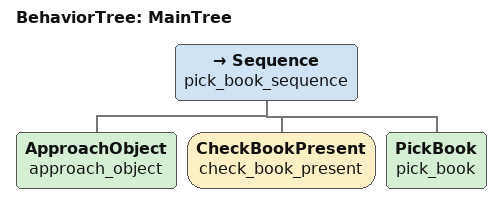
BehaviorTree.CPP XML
<root BTCPP_format="4" main_tree_to_execute="MainTree">
  <BehaviorTree ID="MainTree">
    <Sequence name="pick_book_sequence">
      <ApproachObject name="approach_object"/>
      <CheckBookPresent name="check_book_present"/>
      <PickBook name="pick_book"/>
    </Sequence>
  </BehaviorTree>
</root>
